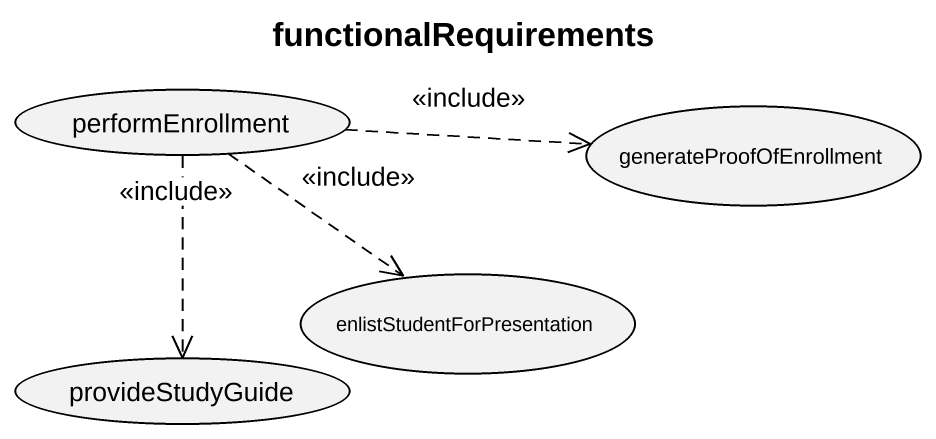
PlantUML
@startuml
title functionalRequirements
usecase performEnrollment
usecase generateProofOfEnrollment
usecase enlistStudentForPresentation
usecase provideStudyGuide
performEnrollment .right.> generateProofOfEnrollment : <<include>>
performEnrollment ..> enlistStudentForPresentation : <<include>>
performEnrollment ..> provideStudyGuide : <<include>>
@enduml
